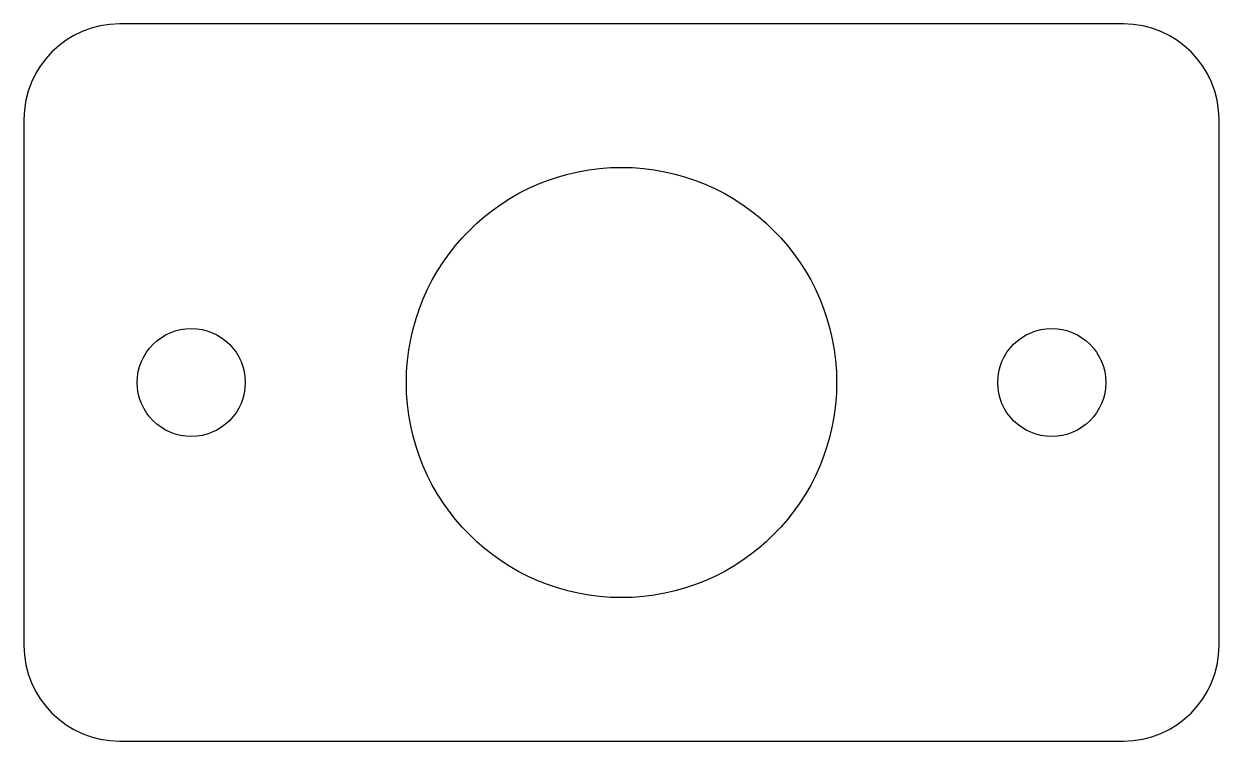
# Model space of a CAD drawing. Header units: millimetres. Extents: x 0 to 25, y -15 to 0.
import ezdxf

# ---------------------------------------------------------------- set-up
doc = ezdxf.new("R2010")
doc.units = ezdxf.units.MM

msp = doc.modelspace()

# ---------------------------------------------------------------- linework, layer by layer
at = {"color": 7, "linetype": 'Continuous', "lineweight": 25}
for p, q in [((23, 0), (2, 0)), ((0, -2), (0, -13)), ((25, -13), (25, -2)), ((2, -15), (23, -15))]:
    msp.add_line(p, q, dxfattribs=at)
for centre, radius in [((12.5, -7.5), 4.5), ((3.5, -7.5), 1.13), ((21.5, -7.5), 1.13)]:
    msp.add_circle(centre, radius, dxfattribs=at)
for centre, start, end in [((2, -2), 90, 180), ((23, -2), 0, 90), ((2, -13), 180, 270), ((23, -13), 270, 0)]:
    msp.add_arc(centre, 2, start, end, dxfattribs=at)

doc.saveas('drawing.dxf')
